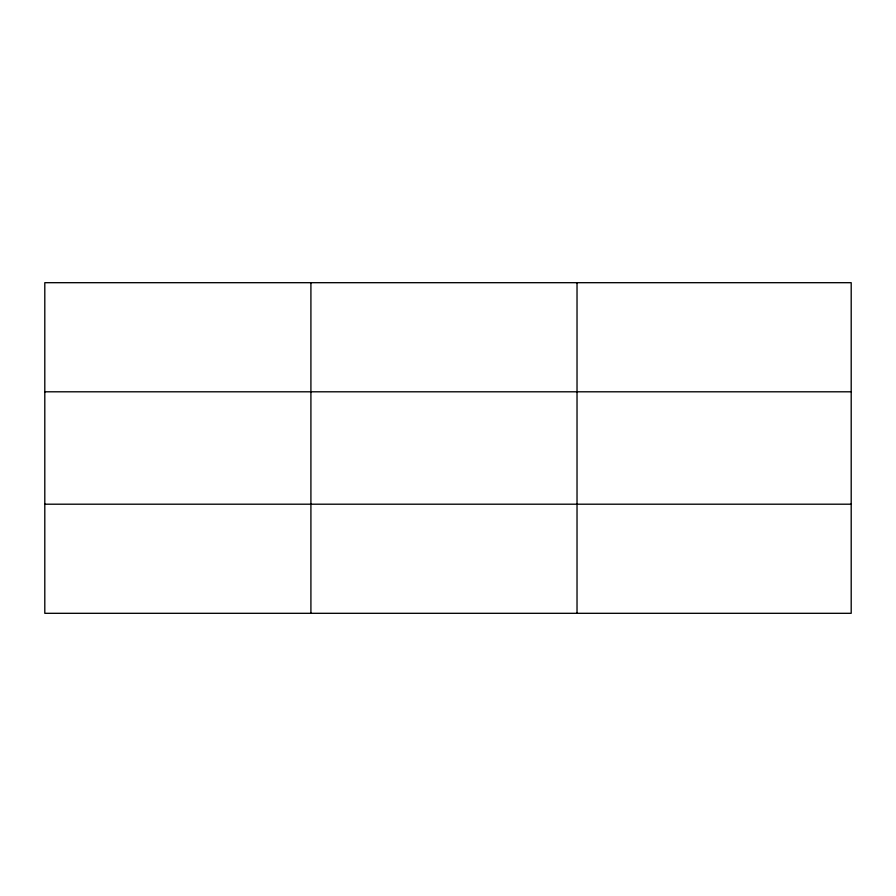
<?xml version="1.0" encoding="UTF-8"?>
<svg xmlns="http://www.w3.org/2000/svg" width="896" height="896" viewBox="0 0 896 896"><rect width="100%" height="100%" fill="white"/><g stroke="black" fill="none" stroke-linecap="round" stroke-linejoin="round"><path stroke-width="1.34" d="M310.912 282.688L310.912 613.312M577.024 282.688L577.024 613.312M851.2 391.798L851.2 282.688L44.8 282.688L44.8 613.312L851.2 613.312L851.2 391.798L44.8 391.798M44.8 504.202L851.2 504.202"/></g></svg>
